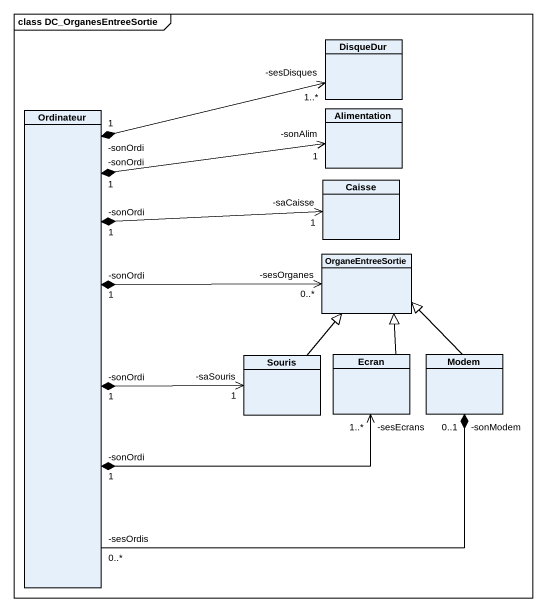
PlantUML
@startuml
mainframe class DC_OrganesEntreeSortie
hide circle
hide empty members
class DisqueDur
class Ordinateur
class Alimentation
class Caisse
class OrganeEntreeSortie
class Souris
class Ecran
class Modem
DisqueDur "-sesDisques\n1..*" <--* "-sonOrdi\n1" Ordinateur
Alimentation "-sonAlim\n1" <--* "-sonOrdi\n1" Ordinateur
Caisse "-saCaisse\n1" <-left-* "-sonOrdi\n1" Ordinateur
OrganeEntreeSortie "-sesOrganes\n0..*" <-left-* "-sonOrdi\n1" Ordinateur
Souris "-saSouris\n1" <-left-* "-sonOrdi\n1" Ordinateur
Souris -up-|> OrganeEntreeSortie
Ecran "-sesEcrans\n1..*" <-left-* "-sonOrdi\n1" Ordinateur
Ecran -up-|> OrganeEntreeSortie
Modem "-sonModem\n0..1" *-left- "-sesOrdis\n0..*" Ordinateur
Modem -up-|> OrganeEntreeSortie
@enduml
